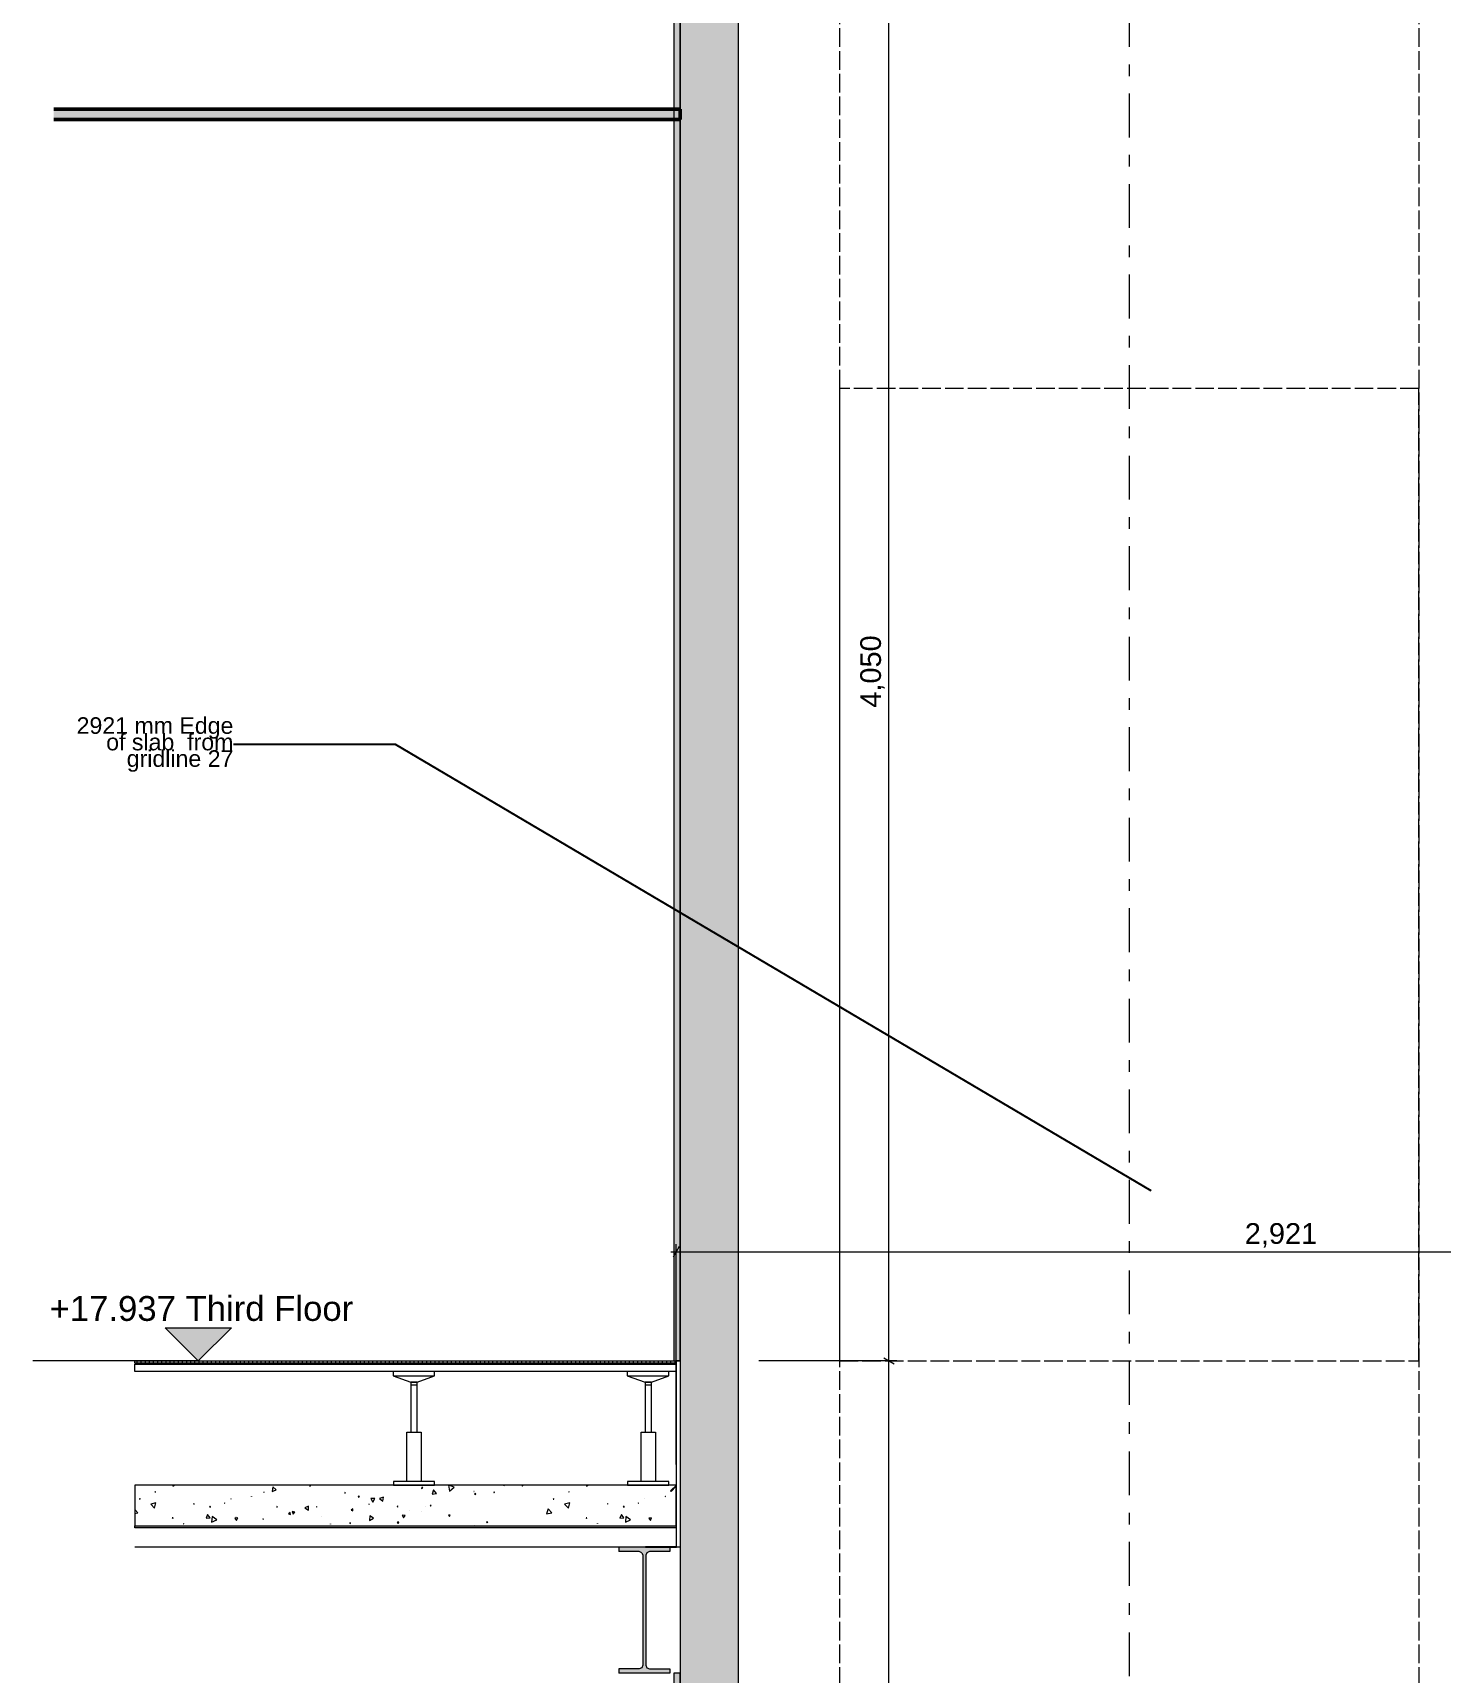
# Model space of a CAD drawing. Header units: millimetres. Extents: x -54677 to 188015, y -4000 to 32873.
# Drawn here: x 181593 to 184996, y 22813 to 26776 of the extents above; entities that cross this region are included whole.
import ezdxf

# ---------------------------------------------------------------- set-up
doc = ezdxf.new("R2010")
doc.units = ezdxf.units.MM
doc.header["$MEASUREMENT"] = 0
doc.linetypes.add('Double Dashed', pattern=[218.722215, 105.83333, -42.333331, 28.222222, -42.333331])
doc.linetypes.add('Hidden Line', pattern=[55, 45, -10])
for name, color, linetype, lineweight in [('2D Layer_Pen_No__1', 7, 'Continuous', 13), ('2D Layer_Pen_No__101', 252, 'Continuous', 15), ('2D Layer_Pen_No__146', 8, 'Continuous', 0), ('2D Layer_Pen_No__191', 7, 'Continuous', 5), ('2D Layer_Pen_No__2', 8, 'Continuous', 15), ('2D Layer_Pen_No__85', 8, 'Continuous', 20), ('New_2D Layer_Pen_No__1', 7, 'Continuous', 13), ('New_2D Layer_Pen_No__160', 5, 'Continuous', 200), ('New_2D Layer_Pen_No__191', 7, 'Continuous', 5), ('New_2D Layer_Pen_No__4', 7, 'Continuous', 20), ('New_2D Layer_Pen_No__87', 8, 'Continuous', 20), ('New_2D Layer_Pen_No__89', 8, 'Continuous', 20), ('New_A-95-D_1_20_Pen_No__1', 7, 'Continuous', 13), ('New_A-95-D_Stair_Detail.Dim_Pen_No__4', 7, 'Continuous', 20)]:
    doc.layers.add(name, color=color, linetype=linetype, lineweight=lineweight)
for name, color, linetype, lineweight, true_color in [('2D Layer_Pen_No__107', 7, 'Continuous', 15, 0xa6a6a6), ('2D Layer_Pen_No__145', 7, 'Continuous', 0, 0xa6a6a6), ('2D Layer_Pen_No__29', 7, 'Continuous', 50, 0x2a2a2a), ('2D Layer_Pen_No__62', 7, 'Continuous', 20, 0xaaaaaa), ('New_2D Layer_Pen_No__145', 7, 'Continuous', 0, 0xa6a6a6), ('New_2D Layer_Pen_No__147', 7, 'Continuous', 0, 0x606060), ('New_2D Layer_Pen_No__149', 7, 'Continuous', 0, 0x2a2a2a)]:
    doc.layers.add(name, color=color, linetype=linetype, lineweight=lineweight, true_color=true_color)
for name, color, linetype in [('New_2D Layer', 7, 'Continuous'), ('New_A-95-D_1_20', 7, 'Continuous'), ('New_A-95-D_Stair_Detail.Dim', 7, 'Continuous')]:
    doc.layers.add(name, color=color, linetype=linetype)
doc.styles.add('GENERATED_STYLE_1', font='')
doc.styles.add('GENERATED_STYLE_2', font='')
doc.styles.get('GENERATED_STYLE_1').set_extended_font_data('Arial')
doc.styles.get('GENERATED_STYLE_2').set_extended_font_data('Swis721 BT')
doc.dimstyles.new('GENERATED_STYLE__1', dxfattribs={"dimtxt": 50, "dimasz": 19, "dimexe": 0.18, "dimexo": 50, "dimgap": 0.09, "dimtad": 1, "dimtih": 1, "dimtoh": 1, "dimdec": 0, "dimzin": 0, "dimdsep": 46, "dimtxsty": 'GENERATED_STYLE_1', "dimblk": 'ARROWHEAD_2', "dimblk1": 'ARROWHEAD_2', "dimblk2": 'ARROWHEAD_2', "dimcen": 0.09, "dimclrd": 7, "dimclre": 7, "dimclrt": 7, "dimadec": 0, "dimazin": 0, "dimtfac": 1, "dimtdec": 4, "dimtmove": 0, "dimatfit": 3, "dimfxl": 1, "dimtolj": 1, "dimtzin": 0, "dimarcsym": 0})
doc.dimstyles.new('GENERATED_STYLE__2', dxfattribs={"dimtxt": 50, "dimasz": 19, "dimexe": 0.18, "dimexo": 50, "dimgap": 0.09, "dimtad": 1, "dimdec": 0, "dimzin": 0, "dimdsep": 46, "dimtxsty": 'GENERATED_STYLE_1', "dimblk": 'ARROWHEAD_2', "dimblk1": 'ARROWHEAD_2', "dimblk2": 'ARROWHEAD_2', "dimcen": 0.09, "dimclrd": 7, "dimclre": 7, "dimclrt": 7, "dimadec": 0, "dimazin": 0, "dimtfac": 1, "dimtdec": 4, "dimtmove": 0, "dimatfit": 3, "dimfxl": 1, "dimtolj": 1, "dimtzin": 0, "dimarcsym": 0})
doc.dimstyles.new('GENERATED_STYLE__5', dxfattribs={"dimtxt": 0.18, "dimasz": 36.48, "dimexe": 0.18, "dimexo": 0.0625, "dimgap": 0.09, "dimtad": 0, "dimtih": 1, "dimtoh": 1, "dimdec": 4, "dimzin": 0, "dimdsep": 46, "dimcen": 0.09, "dimadec": 0, "dimazin": 0, "dimtfac": 1, "dimtdec": 4, "dimtmove": 0, "dimatfit": 3, "dimldrblk": 'ARROWHEAD_5', "dimfxl": 1, "dimtolj": 1, "dimtzin": 0, "dimarcsym": 0})
doc.dimstyles.new('GENERATED_STYLE__6', dxfattribs={"dimtxt": 50, "dimasz": 19, "dimexe": 0.18, "dimexo": 50, "dimgap": 0.09, "dimtad": 1, "dimdec": 0, "dimzin": 0, "dimdsep": 46, "dimtxsty": 'GENERATED_STYLE_1', "dimblk": 'ARROWHEAD_2', "dimblk1": 'ARROWHEAD_2', "dimblk2": 'ARROWHEAD_2', "dimcen": 0.09, "dimclrd": 7, "dimclre": 7, "dimclrt": 7, "dimadec": 0, "dimazin": 0, "dimtfac": 1, "dimtdec": 4, "dimtmove": 2, "dimatfit": 3, "dimfxl": 1, "dimtolj": 1, "dimtzin": 0, "dimarcsym": 0})
pattern_1 = [(0, (160184.8728, 11417.1086), (0, 3), [0, -3])]

# ---------------------------------------------------------------- blocks, each defined once
blk = doc.blocks.new('*X67', base_point=(160184.9, 11417.1))
at = {"layer": '2D Layer_Pen_No__101', "linetype": 'Continuous'}
for p, q in [((181931.2, 23266.7), (181931.1, 23264.9)), ((181931.1, 23264.9), (181934.2, 23266.7)), ((182261.2, 23266.7), (182262.7, 23263.8)), ((182262.7, 23263.8), (182264.6, 23266.7)), ((182597.4, 23266.7), (182600.2, 23252.6)), ((182611.3, 23262.4), (182598.6, 23266.7)), ((182730.9, 23266.7), (182731, 23265.6)), ((182731, 23265.6), (182732.7, 23266.7)), ((182775, 23266.7), (182776.3, 23265)), ((182776.3, 23265), (182777, 23266.7)), ((182931.2, 23266.7), (182931.1, 23264.9)), ((182931.1, 23264.9), (182934.2, 23266.7)), ((181851.8, 23234.5), (181850.6, 23233.2)), ((181850.6, 23233.2), (181852.4, 23232.8)), ((181852.4, 23232.8), (181851.8, 23234.5)), ((181889.3, 23251.3), (181888.2, 23251)), ((181888.2, 23251), (181889.1, 23250.2)), ((181889.1, 23250.2), (181889.3, 23251.3)), ((182072.1, 23234.1), (182071.7, 23234.1)), ((182071.7, 23234.1), (182071.9, 23233.8)), ((182071.9, 23233.8), (182072.1, 23234.1)), ((182121.2, 23239.5), (182121.2, 23239)), ((182121.6, 23239.3), (182121.2, 23239.5)), ((182121.2, 23239), (182121.6, 23239.3)), ((182152.3, 23250.4), (182151.2, 23250.4)), ((182151.2, 23250.4), (182151.8, 23249.5)), ((182151.8, 23249.5), (182152.3, 23250.4)), ((182173.1, 23262.7), (182171, 23252)), ((182171, 23252), (182181.3, 23255.5)), ((182181.3, 23255.5), (182173.1, 23262.7)), ((182346.6, 23249.1), (182347.1, 23247.5)), ((182348.2, 23248.8), (182346.6, 23249.1)), ((182347.1, 23247.5), (182348.2, 23248.8)), ((182378.9, 23240.3), (182379.9, 23237.2)), ((182382.1, 23239.6), (182378.9, 23240.3)), ((182379.9, 23237.2), (182382.1, 23239.6)), ((182419.7, 23235.1), (182409.5, 23234.7)), ((182409.5, 23234.7), (182414.9, 23226.1)), ((182414.9, 23226.1), (182419.7, 23235.1)), ((182440.6, 23238.4), (182431, 23235.1)), ((182431, 23235.1), (182438.7, 23228.3)), ((182438.7, 23228.3), (182440.6, 23238.4)), ((182532.8, 23262.2), (182532.5, 23259.3)), ((182532.5, 23259.3), (182535.2, 23260.5)), ((182535.2, 23260.5), (182532.8, 23262.2)), ((182561.5, 23255.5), (182557.8, 23245.4)), ((182557.8, 23245.4), (182568.5, 23247.2)), ((182568.5, 23247.2), (182561.5, 23255.5)), ((182600.2, 23252.6), (182611.3, 23262.4)), ((182659.1, 23251.8), (182658.9, 23251.6)), ((182658.9, 23251.6), (182659.2, 23251.5)), ((182659.2, 23251.5), (182659.1, 23251.8)), ((182663.3, 23247.2), (182660.6, 23245.9)), ((182660.6, 23245.9), (182663, 23244.2)), ((182663, 23244.2), (182663.3, 23247.2)), ((182708.7, 23250.2), (182706.7, 23250.2)), ((182706.7, 23250.2), (182707.6, 23248.4)), ((182707.6, 23248.4), (182708.7, 23250.2)), ((182851.8, 23234.5), (182850.6, 23233.2)), ((182850.6, 23233.2), (182852.4, 23232.8)), ((182852.4, 23232.8), (182851.8, 23234.5)), ((182889.3, 23251.3), (182888.2, 23251)), ((182888.2, 23251), (182889.1, 23250.2)), ((182889.1, 23250.2), (182889.3, 23251.3)), ((183072.1, 23234.1), (183071.7, 23234.1)), ((183071.7, 23234.1), (183071.9, 23233.8)), ((183071.9, 23233.8), (183072.1, 23234.1)), ((183121.2, 23239.5), (183121.2, 23239)), ((183121.6, 23239.3), (183121.2, 23239.5)), ((183121.2, 23239), (183121.6, 23239.3)), ((181846.9, 23200.2), (181839.8, 23208.2)), ((181839.8, 23198.7), (181846.9, 23200.2)), ((181890.6, 23224), (181878, 23220.8)), ((181878, 23220.8), (181887.1, 23211.5)), ((181887.1, 23211.5), (181890.6, 23224)), ((181931.9, 23188.3), (181930.1, 23188.1)), ((181930.1, 23188.1), (181931.2, 23186.6)), ((181931.2, 23186.6), (181931.9, 23188.3)), ((181982.2, 23222.6), (181981.4, 23221.6)), ((181981.4, 23221.6), (181982.7, 23221.5)), ((181982.7, 23221.5), (181982.2, 23222.6)), ((182015.5, 23196), (182011.9, 23186.9)), ((182011.9, 23186.9), (182021.5, 23188.3)), ((182021.5, 23188.3), (182015.5, 23196)), ((182021.8, 23216.1), (182019.9, 23214.4)), ((182019.9, 23214.4), (182022.3, 23213.6)), ((182022.3, 23213.6), (182021.8, 23216.1)), ((182026, 23191.2), (182024.9, 23177.4)), ((182037.4, 23183.3), (182026, 23191.2)), ((182056.9, 23223.9), (182055.9, 23224.2)), ((182055.9, 23224.2), (182056, 23223.2)), ((182056, 23223.2), (182056.9, 23223.9)), ((182088, 23188.1), (182081.2, 23187.2)), ((182081.2, 23187.2), (182085.3, 23181.7)), ((182084.1, 23189.2), (182083.7, 23188.9)), ((182083.7, 23188.9), (182084.2, 23188.7)), ((182084.2, 23188.7), (182084.1, 23189.2)), ((182085.3, 23181.7), (182088, 23188.1)), ((182182.9, 23215.2), (182182.8, 23213.7)), ((182182.8, 23213.7), (182184.1, 23214.4)), ((182184.1, 23214.4), (182182.9, 23215.2)), ((182214.6, 23200.8), (182211, 23197.7)), ((182211, 23197.7), (182215.5, 23196.1)), ((182215.5, 23196.1), (182214.6, 23200.8)), ((182226.3, 23202), (182219.9, 23203.6)), ((182219.9, 23203.6), (182221.8, 23197.3)), ((182221.8, 23197.3), (182226.3, 23202)), ((182259.4, 23216.6), (182250.4, 23212.1)), ((182250.4, 23212.1), (182258.9, 23206.6)), ((182258.9, 23206.6), (182259.4, 23216.6)), ((182278.8, 23215.2), (182278.6, 23214.2)), ((182278.6, 23214.2), (182279.6, 23214.5)), ((182279.6, 23214.5), (182278.8, 23215.2)), ((182291.1, 23192.1), (182291, 23192.2)), ((182291, 23192.2), (182291, 23192.1)), ((182291, 23192.1), (182291.1, 23192.1)), ((182365.9, 23209.5), (182362.3, 23207)), ((182362.3, 23207), (182366.3, 23205.1)), ((182366.3, 23205.1), (182365.9, 23209.5)), ((182406, 23221), (182404.8, 23221.2)), ((182404.8, 23221.2), (182405.2, 23220)), ((182405.2, 23220), (182406, 23221)), ((182407.1, 23192.9), (182406.9, 23181.8)), ((182406.9, 23181.8), (182416.6, 23187.2)), ((182416.6, 23187.2), (182407.1, 23192.9)), ((182474.2, 23216.5), (182473.7, 23214.7)), ((182473.7, 23214.7), (182475.5, 23215.2)), ((182475.5, 23215.2), (182474.2, 23216.5)), ((182493, 23193.5), (182485.9, 23194.4)), ((182485.9, 23194.4), (182488.7, 23187.8)), ((182488.7, 23187.8), (182493, 23193.5)), ((182502.2, 23206.1), (182502.2, 23205.9)), ((182502.4, 23206), (182502.2, 23206.1)), ((182502.2, 23205.9), (182502.4, 23206)), ((182531.4, 23204.1), (182531.3, 23204)), ((182531.3, 23204), (182531.5, 23203.9)), ((182531.5, 23203.9), (182531.4, 23204.1)), ((182542.1, 23215.5), (182541.9, 23215.2)), ((182541.9, 23215.2), (182542.3, 23215.1)), ((182542.3, 23215.1), (182542.1, 23215.5)), ((182555.2, 23218.1), (182553.3, 23218)), ((182553.3, 23218), (182554.3, 23216.3)), ((182554.3, 23216.3), (182555.2, 23218.1)), ((182601.5, 23194.9), (182597.8, 23194.9)), ((182597.8, 23194.9), (182599.6, 23191.7)), ((182599.6, 23191.7), (182601.5, 23194.9)), ((182838.5, 23209.5), (182834.6, 23197.6)), ((182834.6, 23197.6), (182846.9, 23200.2)), ((182846.9, 23200.2), (182838.5, 23209.5)), ((182890.6, 23224), (182878, 23220.8)), ((182878, 23220.8), (182887.1, 23211.5)), ((182887.1, 23211.5), (182890.6, 23224)), ((182931.9, 23188.3), (182930.1, 23188.1)), ((182930.1, 23188.1), (182931.2, 23186.6)), ((182931.2, 23186.6), (182931.9, 23188.3)), ((182982.2, 23222.6), (182981.4, 23221.6)), ((182981.4, 23221.6), (182982.7, 23221.5)), ((182982.7, 23221.5), (182982.2, 23222.6)), ((183015.5, 23196), (183011.9, 23186.9)), ((183011.9, 23186.9), (183021.5, 23188.3)), ((183021.5, 23188.3), (183015.5, 23196)), ((183021.8, 23216.1), (183019.9, 23214.4)), ((183019.9, 23214.4), (183022.3, 23213.6)), ((183022.3, 23213.6), (183021.8, 23216.1)), ((183026, 23191.2), (183024.9, 23177.4)), ((183037.4, 23183.3), (183026, 23191.2)), ((183056.9, 23223.9), (183055.9, 23224.2)), ((183055.9, 23224.2), (183056, 23223.2)), ((183056, 23223.2), (183056.9, 23223.9)), ((183088, 23188.1), (183081.2, 23187.2)), ((183081.2, 23187.2), (183085.3, 23181.7)), ((183084.1, 23189.2), (183083.7, 23188.9)), ((183083.7, 23188.9), (183084.2, 23188.7)), ((183084.2, 23188.7), (183084.1, 23189.2)), ((183085.3, 23181.7), (183088, 23188.1)), ((181957.5, 23174.1), (181957.2, 23173.6)), ((181957.2, 23173.6), (181957.7, 23173.5)), ((181957.7, 23173.5), (181957.5, 23174.1)), ((182024.9, 23177.4), (182037.4, 23183.3)), ((182150, 23185.9), (182149, 23185.1)), ((182149, 23185.1), (182150.2, 23184.7)), ((182150.2, 23184.7), (182150, 23185.9)), ((182312.7, 23173.2), (182312.1, 23173.5)), ((182312.1, 23173.5), (182312.2, 23172.7)), ((182312.2, 23172.7), (182312.7, 23173.2)), ((182360.3, 23176.2), (182358.6, 23175.1)), ((182358.6, 23175.1), (182360.4, 23174.1)), ((182360.4, 23174.1), (182360.3, 23176.2)), ((182476, 23178.9), (182473.4, 23176.1)), ((182473.4, 23176.1), (182477.1, 23175.2)), ((182477.1, 23175.2), (182476, 23178.9)), ((182546.3, 23169.3), (182545.7, 23169.6)), ((182545.7, 23169.6), (182545.7, 23169.1)), ((182546, 23169.1), (182546.3, 23169.3)), ((182658.9, 23169.7), (182658.6, 23169.1)), ((182659.3, 23169.1), (182658.9, 23169.7)), ((182692.3, 23178), (182689.5, 23178.1)), ((182689.5, 23178.1), (182690.8, 23175.7)), ((182690.8, 23175.7), (182692.3, 23178)), ((182810.9, 23169.4), (182810.8, 23169.1)), ((182811.1, 23169.1), (182810.9, 23169.4)), ((182957.5, 23174.1), (182957.2, 23173.6)), ((182957.2, 23173.6), (182957.7, 23173.5)), ((182957.7, 23173.5), (182957.5, 23174.1)), ((183024.9, 23177.4), (183037.4, 23183.3))]:
    blk.add_line(p, q, dxfattribs=at)
blk = doc.blocks.new('Fill_13_2', base_point=(160184.9, 11417.1))
at = {"layer": '2D Layer_Pen_No__2', "linetype": 'Continuous'}
for p, q in [((183147.3, 23266.7), (181839.8, 23266.7)), ((181839.8, 23266.7), (181839.8, 23169.1)), ((183147.3, 23169.1), (183147.3, 23266.7)), ((181839.8, 23169.1), (183147.3, 23169.1))]:
    blk.add_line(p, q, dxfattribs=at)
at = {"layer": '2D Layer_Pen_No__101', "linetype": 'Continuous'}
blk.add_blockref('*X67', (160184.9, 11417.1), dxfattribs=at)
blk = doc.blocks.new('*D78', base_point=(160184.9, 11417.1))
at = {"layer": 'New_2D Layer_Pen_No__1', "linetype": 'Continuous'}
for p, q in [((186067.9, 23812.1), (186067.9, 25274.9)), ((183135.1, 23830.8), (183147.3, 23830.8)), ((183154.5, 23843.3), (183140.1, 23818.3)), ((183147.3, 23317.1), (183147.3, 23849.6)), ((183147.3, 23830.8), (186067.9, 23830.8)), ((186060.7, 23818.3), (186075.2, 23843.3)), ((186067.9, 23830.8), (186080.2, 23830.8))]:
    blk.add_line(p, q, dxfattribs=at)
at = {"layer": 'New_2D Layer_Pen_No__1', "insert": (184521.8, 23840.8), "char_height": 50, "attachment_point": 7, "style": 'GENERATED_STYLE_1'}
blk.add_mtext('\\A1;{\\fArial|b0|i0|c0|p34;2,921}', dxfattribs=at)
blk = doc.blocks.new('ARROWHEAD_2')
at = {"color": 0, "linetype": 'Continuous', "lineweight": 0}
for p, q in [((0, 0), (-1, 0)), ((-0.38, -0.66), (0.38, 0.66))]:
    blk.add_line(p, q, dxfattribs=at)
blk = doc.blocks.new('*D87', base_point=(160184.9, 11417.1))
at = {"layer": 'New_A-95-D_1_20_Pen_No__1', "linetype": 'Continuous'}
for p, q in [((183680.5, 23567.1), (183347.3, 23567.1)), ((183649.3, 23574.3), (183674.3, 23559.9)), ((183661.8, 19517.1), (183661.8, 23567.1)), ((183680.5, 19517.1), (183347.3, 19517.1)), ((183649.3, 19524.3), (183674.3, 19509.9))]:
    blk.add_line(p, q, dxfattribs=at)
at = {"layer": 'New_A-95-D_1_20_Pen_No__1', "insert": (183651.8, 21456.3), "char_height": 50, "attachment_point": 7, "rotation": 90, "style": 'GENERATED_STYLE_1'}
blk.add_mtext('\\A1;{\\fArial|b0|i0|c0|p34;4,050}', dxfattribs=at)
blk = doc.blocks.new('*D88', base_point=(160184.9, 11417.1))
at = {"layer": 'New_A-95-D_1_20_Pen_No__1', "linetype": 'Continuous'}
for p, q in [((183680.5, 27617.1), (183347.3, 27617.1)), ((183649.3, 27624.3), (183674.3, 27609.9)), ((183661.8, 23567.1), (183661.8, 27617.1)), ((183680.5, 23567.1), (183347.3, 23567.1)), ((183649.3, 23574.3), (183674.3, 23559.9))]:
    blk.add_line(p, q, dxfattribs=at)
at = {"layer": 'New_A-95-D_1_20_Pen_No__1', "insert": (183651.8, 25145.6), "char_height": 50, "attachment_point": 7, "rotation": 90, "style": 'GENERATED_STYLE_1'}
blk.add_mtext('\\A1;{\\fArial|b0|i0|c0|p34;4,050}', dxfattribs=at)
blk = doc.blocks.new('Dimension_17_2', base_point=(181992.9, 23567.1))
at = {"layer": 'New_A-95-D_Stair_Detail.Dim', "linetype": 'Continuous', "lineweight": 0, "true_color": 0x000000}
blk.add_hatch(color=178, dxfattribs=at).paths.add_polyline_path([(181992.9, 23567.1), (182072.9, 23647.1), (181912.9, 23647.1)])
at = {"layer": 'New_A-95-D_Stair_Detail.Dim_Pen_No__4', "linetype": 'Continuous'}
for p, q in [((181992.9, 23567.1), (181912.9, 23647.1)), ((181912.9, 23647.1), (182072.9, 23647.1)), ((182072.9, 23647.1), (181992.9, 23567.1)), ((181992.9, 23567.1), (181592.9, 23567.1)), ((181992.9, 23567.1), (182052.9, 23567.1))]:
    blk.add_line(p, q, dxfattribs=at)
at = {"layer": 'New_A-95-D_Stair_Detail.Dim_Pen_No__4', "insert": (181633.5, 23663.1), "char_height": 60, "attachment_point": 7, "style": 'GENERATED_STYLE_1'}
blk.add_mtext('\\A1;{\\fArial|b0|i0|c0|p34;+17.937 Third Floor}', dxfattribs=at)
blk = doc.blocks.new('ARROWHEAD_5')
at = {"color": 0, "linetype": 'Continuous', "lineweight": 0}
blk.add_line((0, 0), (-1, 0), dxfattribs=at)
blk.add_solid([(-1, 0.2679), (0, 0), (-1, -0.2679), (-1, 0.2679)], dxfattribs=at)

msp = doc.modelspace()

# ---------------------------------------------------------------- hatches: boundary and pattern name
at = {"layer": '2D Layer_Pen_No__107', "linetype": 'Continuous'}
h = msp.add_hatch(dxfattribs=at)
h.set_pattern_fill('Gypsum_PB_0002', color=256, style=0, pattern_type=2)
h.set_pattern_definition(pattern_1)
h.paths.add_polyline_path([(183142.3, 23567.1), (183157.3, 23567.1), (183157.3, 26862.7), (183142.3, 26862.7)])
h = msp.add_hatch(dxfattribs=at)
h.set_pattern_fill('Gypsum_PB_0002', color=256, style=0, pattern_type=2)
h.set_pattern_definition(pattern_1)
h.paths.add_polyline_path([(183157.3, 26592.1), (181643.7, 26592.1), (181643.7, 26567.1), (183157.3, 26567.1)])
h = msp.add_hatch(dxfattribs=at)
h.set_pattern_fill('Gypsum_PB_0002', color=256, style=0, pattern_type=2)
h.set_pattern_definition(pattern_1)
h.paths.add_polyline_path([(183142.3, 19517.1), (183157.3, 19517.1), (183157.3, 22812.7), (183142.3, 22812.7)])
at = {"layer": '2D Layer_Pen_No__145', "linetype": 'Continuous'}
h = msp.add_hatch(dxfattribs=at)
h.set_pattern_fill('Floor_Finish_0002', color=256, style=0, pattern_type=2)
h.set_pattern_definition([(90, (160184.873, 11417.109), (-10, 0), [])])
h.paths.add_polyline_path([(181839.8, 23561.6), (181839.8, 23567.1), (183147.3, 23567.1), (183147.3, 23561.6)])
at = {"layer": '2D Layer_Pen_No__146', "linetype": 'Continuous'}
msp.add_hatch(color=256, dxfattribs=at).paths.add_polyline_path([(181839.8, 23163.9), (181839.8, 23169.1), (183147.3, 23169.1), (183147.3, 23163.9)])
at = {"layer": 'New_2D Layer_Pen_No__145', "linetype": 'Continuous'}
h = msp.add_hatch(dxfattribs=at)
h.set_pattern_fill('Plywood_0002', color=256, style=0, pattern_type=2)
h.set_pattern_definition([(0, (160184.873, 11417.11), (0, 40), [])])
h.paths.add_polyline_path([(183147.3, 23559.1), (183147.3, 23541.7), (181839.8, 23541.7), (181839.8, 23559.1)])
at = {"layer": 'New_2D Layer_Pen_No__147', "linetype": 'Continuous'}
h = msp.add_hatch(dxfattribs=at)
h.set_pattern_fill('Structural_Concrete_0002', color=256, style=0, pattern_type=2)
h.set_pattern_definition([(45, (160184.87, 11417.11), (-73.4847, 73.4847), [10, -50]), (45, (160169.34, 11475.06), (-73.4847, 73.4847), [10, -50]), (105, (160184.87, 11417.11), (100.38196, 26.89726), [10, -50]), (105, (160227.3, 11459.54), (100.38196, 26.89726), [10, -50]), (165, (160191.94, 11424.18), (26.89726, 100.38196), [10, -50]), (165, (160234.37, 11466.61), (26.89726, 100.38196), [10, -50]), (45, (160177.802, 11424.18), (-14.142136, 14.142136), [0, -20, 0, -30]), (90, (160184.873, 11431.25), (-20, 0), [0, -15, 0, -25])])
h.paths.add_polyline_path([(183297.3, 11367.1), (183297.3, 31517.1), (183157.3, 31517.1), (183157.3, 11367.1)])
at = {"layer": 'New_2D Layer_Pen_No__160', "linetype": 'Continuous', "lineweight": 0, "true_color": 0x00007f}
msp.add_hatch(color=176, dxfattribs=at).paths.add_polyline_path([(183132.2, 22812.7), (183132.2, 22823.4), (183083, 22823.4), (183076.7, 22826), (183074.1, 22832.3), (183074.1, 23097.5), (183076.7, 23103.8), (183083, 23106.4), (183132.2, 23106.4), (183132.2, 23117.1), (183008.8, 23117.1), (183008.8, 23106.4), (183058.1, 23106.4), (183064.4, 23103.8), (183067, 23097.5), (183067, 22832.3), (183064.4, 22826), (183058.1, 22823.4), (183008.8, 22823.4), (183008.8, 22812.7)])

# ---------------------------------------------------------------- linework, layer by layer
at = {"layer": '2D Layer_Pen_No__1', "linetype": 'Hidden Line'}
for p, q in [((184942.3, 25917.1), (183542.3, 25917.1)), ((183542.3, 25917.1), (183542.3, 23567.1)), ((184942.3, 23567.1), (184942.3, 25917.1)), ((183542.3, 23567.1), (184942.3, 23567.1))]:
    msp.add_line(p, q, dxfattribs=at)
at = {"layer": '2D Layer_Pen_No__1', "linetype": 'Continuous', "flags": 128}
msp.add_lwpolyline([(183134.3, 23253), (183135.2, 23252.1), (183147.3, 23264.2), (183147.3, 23118.3), (183073.5, 23118.3), (183073.5, 23117.1), (183148.5, 23117.1), (183148.5, 23267.1)], close=True, dxfattribs=at)
at = {"layer": '2D Layer_Pen_No__101', "linetype": 'Double Dashed'}
msp.add_line((184242.3, 31659.9), (184242.3, 10782.6), dxfattribs=at)
at = {"layer": '2D Layer_Pen_No__101', "linetype": 'Hidden Line'}
for p, q in [((183542.3, 31517.1), (183542.3, 11417.1)), ((184942.3, 31517.1), (184942.3, 11417.1))]:
    msp.add_line(p, q, dxfattribs=at)
at = {"layer": '2D Layer_Pen_No__191', "linetype": 'Continuous', "flags": 128}
for points in [[(183142.3, 23567.1), (183157.3, 23567.1), (183157.3, 26862.7), (183142.3, 26862.7)], [(181839.8, 23561.6), (181839.8, 23567.1), (183147.3, 23567.1), (183147.3, 23561.6)], [(182463.5, 23531.5), (182564, 23531.5), (182564, 23541.7), (182463.5, 23541.7)], [(182506.5, 23515.9), (182521.6, 23515.9), (182564, 23531.5), (182564, 23541.7), (182463.5, 23541.7), (182463.5, 23531.5)], [(182506.5, 23395), (182521.6, 23395), (182521.6, 23515.9), (182506.5, 23515.9)], [(182506.5, 23395), (182521.6, 23395), (182521.6, 23508.9), (182506.5, 23508.9)], [(183029.6, 23531.5), (183130.1, 23531.5), (183130.1, 23541.7), (183029.6, 23541.7)], [(183072.6, 23515.9), (183087.7, 23515.9), (183130.1, 23531.5), (183130.1, 23541.7), (183029.6, 23541.7), (183029.6, 23531.5)], [(183072.6, 23395), (183087.7, 23395), (183087.7, 23515.9), (183072.6, 23515.9)], [(183072.6, 23395), (183087.7, 23395), (183087.7, 23508.9), (183072.6, 23508.9)], [(182496.6, 23395), (182531.5, 23395), (182531.5, 23276.2), (182496.6, 23276.2)], [(182496.6, 23395), (182531.5, 23395), (182531.5, 23276.2), (182496.6, 23276.2)], [(183062.7, 23395), (183097.6, 23395), (183097.6, 23276.2), (183062.7, 23276.2)], [(183062.7, 23395), (183097.6, 23395), (183097.6, 23276.2), (183062.7, 23276.2)], [(182464.3, 23266.7), (182563.9, 23266.7), (182563.9, 23276.2), (182464.3, 23276.2)], [(183030.3, 23266.7), (183129.9, 23266.7), (183129.9, 23276.2), (183030.3, 23276.2)], [(181839.8, 23163.9), (181839.8, 23169.1), (183147.3, 23169.1), (183147.3, 23163.9)], [(183142.3, 19517.1), (183157.3, 19517.1), (183157.3, 22812.7), (183142.3, 22812.7)]]:
    msp.add_lwpolyline(points, close=True, dxfattribs=at)
at = {"layer": '2D Layer_Pen_No__29', "linetype": 'Continuous'}
for p, q in [((183157.3, 26592.1), (181643.7, 26592.1)), ((183157.3, 26567.1), (181643.7, 26567.1)), ((183157.3, 26592.1), (183157.3, 26567.1))]:
    msp.add_line(p, q, dxfattribs=at)
at = {"layer": '2D Layer_Pen_No__62', "linetype": 'Continuous'}
msp.add_line((183147.3, 23117.1), (181839.8, 23117.1), dxfattribs=at)
at = {"layer": 'New_2D Layer_Pen_No__1', "linetype": 'Continuous'}
for p, q in [((183157.3, 31517.1), (183157.3, 11417.1)), ((183297.3, 31517.1), (183297.3, 11417.1)), ((183008.8, 23117.1), (183008.8, 23106.4)), ((183132.2, 23117.1), (183132.2, 23106.4)), ((183008.8, 22823.4), (183008.8, 22812.7)), ((183132.2, 22812.7), (183008.8, 22812.7)), ((183132.2, 22823.4), (183132.2, 22812.7))]:
    msp.add_line(p, q, dxfattribs=at)
at = {"layer": 'New_2D Layer_Pen_No__1', "linetype": 'Continuous', "flags": 128}
for points in [[(183064.4, 23103.8), (183058.1, 23106.4), (183008.8, 23106.4)], [(183064.4, 23103.8), (183067, 23097.5), (183067, 22832.3), (183064.4, 22826)], [(183076.7, 23103.8), (183074.1, 23097.5), (183074.1, 22832.3), (183076.7, 22826)], [(183132.2, 23106.4), (183083, 23106.4), (183076.7, 23103.8)], [(183064.4, 22826), (183058.1, 22823.4), (183008.8, 22823.4)], [(183076.7, 22826), (183083, 22823.4), (183132.2, 22823.4)]]:
    msp.add_lwpolyline(points, dxfattribs=at)
at = {"layer": 'New_2D Layer_Pen_No__147', "linetype": 'Continuous'}
msp.add_line((183147.3, 23267.1), (183147.3, 23117.1), dxfattribs=at)
at = {"layer": 'New_2D Layer_Pen_No__149', "linetype": 'Continuous', "flags": 128}
msp.add_lwpolyline([(183147.3, 23567.1), (183147.3, 23542.1), (183147.3, 23267.1)], dxfattribs=at)
at = {"layer": 'New_2D Layer_Pen_No__191', "linetype": 'Continuous', "flags": 128}
msp.add_lwpolyline([(183147.3, 23559.1), (183147.3, 23541.7), (181839.8, 23541.7), (181839.8, 23559.1)], close=True, dxfattribs=at)
at = {"layer": 'New_2D Layer_Pen_No__4', "linetype": 'Continuous'}
for p, q in [((183132.2, 23117.1), (183008.8, 23117.1)), ((183147.3, 23117.1), (183132.2, 23117.1))]:
    msp.add_line(p, q, dxfattribs=at)
at = {"layer": 'New_2D Layer_Pen_No__87', "linetype": 'Continuous'}
msp.add_line((183157.3, 23117.1), (183147.3, 23117.1), dxfattribs=at)
at = {"layer": 'New_2D Layer_Pen_No__89', "linetype": 'Continuous'}
msp.add_line((183157.3, 23567.1), (183147.3, 23567.1), dxfattribs=at)

# ---------------------------------------------------------------- block references
at = {"layer": '2D Layer_Pen_No__101', "linetype": 'Continuous'}
msp.add_blockref('Fill_13_2', (160184.9, 11417.1), dxfattribs=at)
at = {"layer": 'New_A-95-D_Stair_Detail.Dim', "linetype": 'Continuous'}
msp.add_blockref('Dimension_17_2', (181992.9, 23567.1), dxfattribs=at)

# ---------------------------------------------------------------- texts
at = {"layer": '2D Layer_Pen_No__1', "linetype": 'Continuous', "insert": (182077.7, 25056.5), "char_height": 40, "width": 405.629, "attachment_point": 6, "line_spacing_factor": 0.598299, "style": 'GENERATED_STYLE_2'}
msp.add_mtext('\\A1;{\\fSwis721 BT|b0|i0|c0|p34; 2921 mm Edge of slab  from gridline 27 }', dxfattribs=at)

# ---------------------------------------------------------------- dimensions: what is measured, and where the dimension line sits
at = {"layer": 'New_2D Layer', "linetype": 'Continuous'}
dim = msp.add_linear_dim(base=(186067.9, 23830.8), p1=(183147.3, 23267.1), p2=(186067.9, 25324.9), dimstyle='GENERATED_STYLE__1', dxfattribs=at)
dim.commit()
dim.dimension.update_dxf_attribs({"geometry": '*D78', "text_midpoint": (184616.7, 23865.8), "dimtype": 160})
at = {"layer": 'New_A-95-D_1_20', "linetype": 'Continuous'}
for base, p1, p2, dimstyle, picture, middle in [((183661.8, 27617.1), (183297.3, 23567.1), (183297.3, 27617.1), 'GENERATED_STYLE__6', '*D88', (183626.8, 25240.5)), ((183661.8, 23567.1), (183297.3, 19517.1), (183297.3, 23567.1), 'GENERATED_STYLE__2', '*D87', (183626.8, 21551.2))]:
    dim = msp.add_linear_dim(base=base, p1=p1, p2=p2, angle=90, dimstyle=dimstyle, dxfattribs=at)
    dim.commit()
    dim.dimension.update_dxf_attribs({"geometry": picture, "text_midpoint": middle, "dimtype": 160, "text_rotation": 90})

# ---------------------------------------------------------------- leaders
at = {"layer": '2D Layer_Pen_No__85', "linetype": 'Continuous', "annotation_type": 0, "has_hookline": 1, "hookline_direction": 1, "text_width": 388.6}
msp.add_leader([(184295.3, 23978.2), (182469.5, 25056.5), (182077.7, 25056.5)], dimstyle='GENERATED_STYLE__5', dxfattribs=at)

doc.saveas('drawing.dxf')
